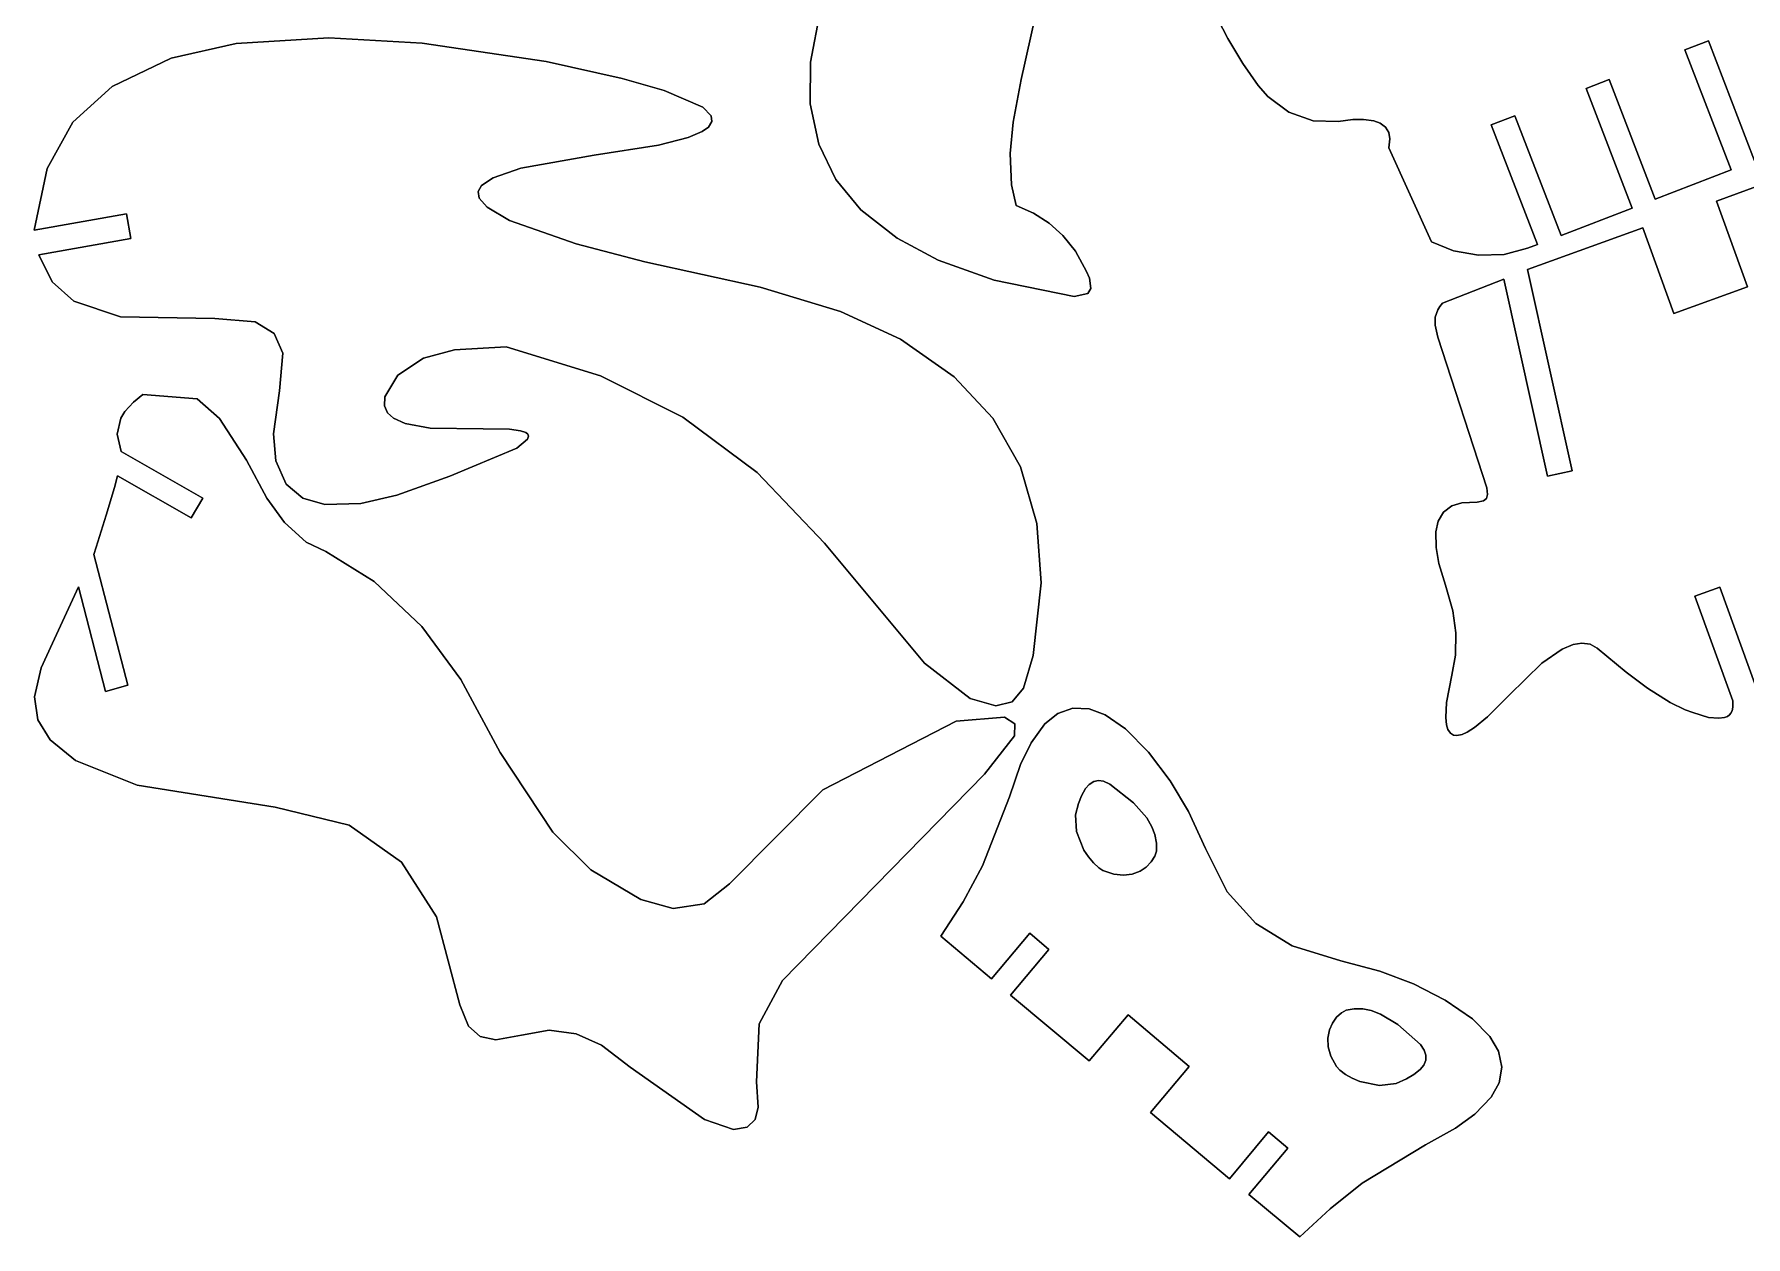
# Model space of a CAD drawing. Extents: x -1 to 600, y 1 to 926.
# Drawn here: x -1.3 to 203, y 304.1 to 447.6 of the extents above; entities that cross this region are included whole.
import ezdxf

# ---------------------------------------------------------------- set-up
doc = ezdxf.new("R2010")
doc.units = 0
doc.layers.add('EXPLORER_DEFAULT', color=253, linetype='CONTINUOUS')

# ---------------------------------------------------------------- blocks, each defined once
blk = doc.blocks.new('A_MODEL_SPACE')
at = {"layer": 'EXPLORER_DEFAULT'}
for p, q in [((116.917892, 444.167023), (121.579231, 465.357269)), ((121.579231, 465.357269), (116.917892, 444.167023)), ((92.472366, 450.375183), (91.310669, 444.309601)), ((91.310669, 444.309601), (92.472366, 450.375183)), ((139.285492, 450.674042), (141.136688, 447.129395)), ((141.136688, 447.129395), (139.285492, 450.674042)), ((22.757154, 446.550812), (14.99977, 444.788879)), ((14.99977, 444.788879), (22.757154, 446.550812)), ((33.830517, 447.212402), (22.757154, 446.550812)), ((22.757154, 446.550812), (33.830517, 447.212402)), ((44.969486, 446.562317), (33.830517, 447.212402)), ((33.830517, 447.212402), (44.969486, 446.562317)), ((59.767281, 444.401764), (44.969486, 446.562317)), ((44.969486, 446.562317), (59.767281, 444.401764)), ((141.136688, 447.129395), (142.925095, 444.144653)), ((142.925095, 444.144653), (141.136688, 447.129395)), ((195.695663, 445.776917), (198.488724, 446.852478)), ((198.488724, 446.852478), (195.695663, 445.776917)), ((201.212601, 431.447754), (195.695663, 445.776917)), ((195.695663, 445.776917), (201.212601, 431.447754)), ((198.488724, 446.852478), (204.005478, 432.523804)), ((204.005478, 432.523804), (198.488724, 446.852478)), ((14.99977, 444.788879), (7.964705, 441.402435)), ((7.964705, 441.402435), (14.99977, 444.788879)), ((68.8536, 442.355469), (59.767281, 444.401764)), ((59.767281, 444.401764), (68.8536, 442.355469)), ((91.310669, 444.309601), (91.270508, 439.336914)), ((91.270508, 439.336914), (91.310669, 444.309601)), ((116.452103, 442.237305), (116.917892, 444.167023)), ((116.917892, 444.167023), (116.452103, 442.237305)), ((142.925095, 444.144653), (144.747391, 441.535126)), ((144.747391, 441.535126), (142.925095, 444.144653)), ((7.964705, 441.402435), (3.27504, 437.131104)), ((3.27504, 437.131104), (7.964705, 441.402435)), ((73.831757, 440.919037), (68.8536, 442.355469)), ((68.8536, 442.355469), (73.831757, 440.919037)), ((115.506248, 437.132599), (116.452103, 442.237305)), ((116.452103, 442.237305), (115.506248, 437.132599)), ((144.747391, 441.535126), (145.898239, 440.217957)), ((145.898239, 440.217957), (144.747391, 441.535126)), ((183.88652, 441.181244), (186.640396, 442.241699)), ((186.640396, 442.241699), (183.88652, 441.181244)), ((186.640396, 442.241699), (192.141617, 427.953369)), ((192.141617, 427.953369), (186.640396, 442.241699)), ((78.452835, 438.933655), (73.831757, 440.919037)), ((73.831757, 440.919037), (78.452835, 438.933655)), ((91.270508, 439.336914), (92.295891, 434.513336)), ((92.295891, 434.513336), (91.270508, 439.336914)), ((145.898239, 440.217957), (148.424286, 438.345306)), ((148.424286, 438.345306), (145.898239, 440.217957)), ((189.387924, 426.892426), (183.88652, 441.181244)), ((183.88652, 441.181244), (189.387924, 426.892426)), ((79.47644, 437.890198), (78.452835, 438.933655)), ((78.452835, 438.933655), (79.47644, 437.890198)), ((79.141357, 436.545959), (79.551224, 437.239838)), ((79.551224, 437.239838), (79.141357, 436.545959)), ((79.551224, 437.239838), (79.47644, 437.890198)), ((79.47644, 437.890198), (79.551224, 437.239838)), ((148.424286, 438.345306), (151.322403, 437.29187)), ((151.322403, 437.29187), (148.424286, 438.345306)), ((151.322403, 437.29187), (154.3116, 437.2229)), ((154.3116, 437.2229), (151.322403, 437.29187)), ((154.3116, 437.2229), (156.067978, 437.445862)), ((156.067978, 437.445862), (154.3116, 437.2229)), ((156.067978, 437.445862), (157.317078, 437.473969)), ((157.317078, 437.473969), (156.067978, 437.445862)), ((157.317078, 437.473969), (158.542099, 437.316589)), ((158.542099, 437.316589), (157.317078, 437.473969)), ((158.542099, 437.316589), (159.327942, 437.030304)), ((159.327942, 437.030304), (158.542099, 437.316589)), ((172.577026, 436.820801), (175.387817, 437.903198)), ((175.387817, 437.903198), (172.577026, 436.820801)), ((175.387817, 437.903198), (180.903702, 423.624084)), ((180.903702, 423.624084), (175.387817, 437.903198)), ((3.27504, 437.131104), (0.197372, 431.602386)), ((0.197372, 431.602386), (3.27504, 437.131104)), ((73.152931, 434.387329), (76.701332, 435.315216)), ((76.701332, 435.315216), (73.152931, 434.387329)), ((76.701332, 435.315216), (78.379745, 436.016388)), ((78.379745, 436.016388), (76.701332, 435.315216)), ((78.379745, 436.016388), (79.141357, 436.545959)), ((79.141357, 436.545959), (78.379745, 436.016388)), ((115.158936, 433.392914), (115.506248, 437.132599)), ((115.506248, 437.132599), (115.158936, 433.392914)), ((159.327942, 437.030304), (159.966629, 436.532745)), ((159.966629, 436.532745), (159.327942, 437.030304)), ((159.966629, 436.532745), (160.344193, 435.891907)), ((160.344193, 435.891907), (159.966629, 436.532745)), ((160.344193, 435.891907), (160.476074, 435.141266)), ((160.476074, 435.141266), (160.344193, 435.891907)), ((178.107101, 422.5466), (172.577026, 436.820801)), ((172.577026, 436.820801), (178.107101, 422.5466)), ((56.749306, 431.662476), (65.506424, 433.194122)), ((65.506424, 433.194122), (56.749306, 431.662476)), ((65.506424, 433.194122), (73.152931, 434.387329)), ((73.152931, 434.387329), (65.506424, 433.194122)), ((92.295891, 434.513336), (94.330193, 430.304596)), ((94.330193, 430.304596), (92.295891, 434.513336)), ((115.290237, 429.66864), (115.158936, 433.392914)), ((115.158936, 433.392914), (115.290237, 429.66864)), ((160.476074, 435.141266), (160.365829, 434.058746)), ((160.365829, 434.058746), (160.476074, 435.141266)), ((160.365829, 434.058746), (165.448318, 422.850677)), ((165.448318, 422.850677), (160.365829, 434.058746)), ((0.197372, 431.602386), (-1.343674, 424.239166)), ((-1.343674, 424.239166), (0.197372, 431.602386)), ((53.431282, 430.506348), (56.749306, 431.662476)), ((56.749306, 431.662476), (53.431282, 430.506348)), ((192.141617, 427.953369), (201.212601, 431.447754)), ((201.212601, 431.447754), (192.141617, 427.953369)), ((213.188934, 432.772156), (199.440948, 427.721313)), ((199.440948, 427.721313), (213.188934, 432.772156)), ((51.649849, 428.850281), (52.049492, 429.560486)), ((52.049492, 429.560486), (51.649849, 428.850281)), ((52.049492, 429.560486), (53.431282, 430.506348)), ((53.431282, 430.506348), (52.049492, 429.560486)), ((94.330193, 430.304596), (97.317421, 426.684509)), ((97.317421, 426.684509), (94.330193, 430.304596)), ((115.848869, 427.175323), (115.290237, 429.66864)), ((115.290237, 429.66864), (115.848869, 427.175323)), ((51.771076, 428.079956), (51.649849, 428.850281)), ((51.649849, 428.850281), (51.771076, 428.079956)), ((52.705845, 426.986115), (51.771076, 428.079956)), ((51.771076, 428.079956), (52.705845, 426.986115)), ((55.386105, 425.414429), (52.705845, 426.986115)), ((52.705845, 426.986115), (55.386105, 425.414429)), ((117.928772, 426.291412), (115.848869, 427.175323)), ((115.848869, 427.175323), (117.928772, 426.291412)), ((199.440948, 427.721313), (203.165833, 417.481262)), ((203.165833, 417.481262), (199.440948, 427.721313)), ((-1.343674, 424.239166), (9.665639, 426.207306)), ((9.665639, 426.207306), (-1.343674, 424.239166)), ((9.665639, 426.207306), (10.192062, 423.240875)), ((10.192062, 423.240875), (9.665639, 426.207306)), ((63.330109, 422.633484), (55.386105, 425.414429)), ((55.386105, 425.414429), (63.330109, 422.633484)), ((97.317421, 426.684509), (101.651405, 423.278229)), ((101.651405, 423.278229), (97.317421, 426.684509)), ((119.795349, 425.100647), (117.928772, 426.291412)), ((117.928772, 426.291412), (119.795349, 425.100647)), ((121.443001, 423.618042), (119.795349, 425.100647)), ((119.795349, 425.100647), (121.443001, 423.618042)), ((180.903702, 423.624084), (189.387924, 426.892426)), ((189.387924, 426.892426), (180.903702, 423.624084)), ((10.192062, 423.240875), (-0.806633, 421.284515)), ((-0.806633, 421.284515), (10.192062, 423.240875)), ((101.651405, 423.278229), (106.561005, 420.670959)), ((106.561005, 420.670959), (101.651405, 423.278229)), ((122.964058, 421.74704), (121.443001, 423.618042)), ((121.443001, 423.618042), (122.964058, 421.74704)), ((190.664307, 424.526886), (176.891739, 419.561066)), ((176.891739, 419.561066), (190.664307, 424.526886)), ((194.380371, 414.311951), (190.664307, 424.526886)), ((190.664307, 424.526886), (194.380371, 414.311951)), ((-0.806633, 421.284515), (0.810385, 418.068268)), ((0.810385, 418.068268), (-0.806633, 421.284515)), ((71.533562, 420.467133), (63.330109, 422.633484)), ((63.330109, 422.633484), (71.533562, 420.467133)), ((124.274895, 419.319641), (122.964058, 421.74704)), ((122.964058, 421.74704), (124.274895, 419.319641)), ((165.448318, 422.850677), (168.068558, 421.764191)), ((168.068558, 421.764191), (165.448318, 422.850677)), ((168.068558, 421.764191), (171.065796, 421.241455)), ((171.065796, 421.241455), (168.068558, 421.764191)), ((171.065796, 421.241455), (174.108124, 421.359253)), ((174.108124, 421.359253), (171.065796, 421.241455)), ((174.108124, 421.359253), (176.918076, 422.088623)), ((176.918076, 422.088623), (174.108124, 421.359253)), ((176.918076, 422.088623), (178.107101, 422.5466)), ((178.107101, 422.5466), (176.918076, 422.088623)), ((85.304077, 417.448395), (71.533562, 420.467133)), ((71.533562, 420.467133), (85.304077, 417.448395)), ((106.561005, 420.670959), (113.234154, 418.257843)), ((113.234154, 418.257843), (106.561005, 420.670959)), ((124.620644, 418.529449), (124.274895, 419.319641)), ((124.274895, 419.319641), (124.620644, 418.529449)), ((176.891739, 419.561066), (182.218307, 395.49762)), ((182.218307, 395.49762), (176.891739, 419.561066)), ((0.810385, 418.068268), (3.39157, 415.781067)), ((3.39157, 415.781067), (0.810385, 418.068268)), ((94.884239, 414.544281), (85.304077, 417.448395)), ((85.304077, 417.448395), (94.884239, 414.544281)), ((113.234154, 418.257843), (122.784523, 416.334564)), ((122.784523, 416.334564), (113.234154, 418.257843)), ((124.405266, 416.701477), (124.765594, 417.286285)), ((124.765594, 417.286285), (124.405266, 416.701477)), ((124.765594, 417.286285), (124.620644, 418.529449)), ((124.620644, 418.529449), (124.765594, 417.286285)), ((174.090759, 418.388489), (166.755402, 415.540192)), ((166.755402, 415.540192), (174.090759, 418.388489)), ((179.301636, 394.856873), (174.090759, 418.388489)), ((174.090759, 418.388489), (179.301636, 394.856873)), ((203.165833, 417.481262), (194.380371, 414.311951)), ((194.380371, 414.311951), (203.165833, 417.481262)), ((3.39157, 415.781067), (8.968224, 413.890625)), ((8.968224, 413.890625), (3.39157, 415.781067)), ((122.784523, 416.334564), (124.405266, 416.701477)), ((124.405266, 416.701477), (122.784523, 416.334564)), ((166.206116, 414.74939), (165.886169, 413.863525)), ((165.886169, 413.863525), (166.206116, 414.74939)), ((166.454391, 415.134949), (166.206116, 414.74939)), ((166.206116, 414.74939), (166.454391, 415.134949)), ((166.605408, 415.345734), (166.454391, 415.134949)), ((166.454391, 415.134949), (166.605408, 415.345734)), ((166.755402, 415.540192), (166.605408, 415.345734)), ((166.605408, 415.345734), (166.755402, 415.540192)), ((8.968224, 413.890625), (20.227324, 413.705841)), ((20.227324, 413.705841), (8.968224, 413.890625)), ((20.227324, 413.705841), (25.028521, 413.280884)), ((25.028521, 413.280884), (20.227324, 413.705841)), ((25.028521, 413.280884), (27.28071, 411.916931)), ((27.28071, 411.916931), (25.028521, 413.280884)), ((102.052048, 411.217102), (94.884239, 414.544281)), ((94.884239, 414.544281), (102.052048, 411.217102)), ((165.886169, 413.863525), (165.875137, 412.88736)), ((165.875137, 412.88736), (165.886169, 413.863525)), ((165.875137, 412.88736), (166.20256, 411.460632)), ((166.20256, 411.460632), (165.875137, 412.88736)), ((27.28071, 411.916931), (28.321667, 409.547546)), ((28.321667, 409.547546), (27.28071, 411.916931)), ((108.478867, 406.726074), (102.052048, 411.217102)), ((102.052048, 411.217102), (108.478867, 406.726074)), ((166.20256, 411.460632), (172.027237, 393.467712)), ((172.027237, 393.467712), (166.20256, 411.460632)), ((28.321667, 409.547546), (27.951965, 405.075836)), ((27.951965, 405.075836), (28.321667, 409.547546)), ((42.072189, 406.937347), (45.109802, 408.970184)), ((45.109802, 408.970184), (42.072189, 406.937347)), ((45.109802, 408.970184), (48.827068, 409.968811)), ((48.827068, 409.968811), (45.109802, 408.970184)), ((48.827068, 409.968811), (55.001522, 410.304199)), ((55.001522, 410.304199), (48.827068, 409.968811)), ((55.001522, 410.304199), (66.233475, 406.868408)), ((66.233475, 406.868408), (55.001522, 410.304199)), ((40.498447, 404.328369), (42.072189, 406.937347)), ((42.072189, 406.937347), (40.498447, 404.328369)), ((66.233475, 406.868408), (76.094841, 401.913696)), ((76.094841, 401.913696), (66.233475, 406.868408)), ((113.064911, 401.81134), (108.478867, 406.726074)), ((108.478867, 406.726074), (113.064911, 401.81134)), ((10.491514, 403.715668), (11.636015, 404.62262)), ((11.636015, 404.62262), (10.491514, 403.715668)), ((11.636015, 404.62262), (18.105268, 404.104034)), ((18.105268, 404.104034), (11.636015, 404.62262)), ((27.951965, 405.075836), (27.23382, 399.923096)), ((27.23382, 399.923096), (27.951965, 405.075836)), ((8.984631, 401.807922), (9.472087, 402.578522)), ((9.472087, 402.578522), (8.984631, 401.807922)), ((9.472087, 402.578522), (10.491514, 403.715668)), ((10.491514, 403.715668), (9.472087, 402.578522)), ((18.105268, 404.104034), (20.754221, 401.741486)), ((20.754221, 401.741486), (18.105268, 404.104034)), ((40.470158, 403.274048), (40.498447, 404.328369)), ((40.498447, 404.328369), (40.470158, 403.274048)), ((40.841038, 402.434998), (40.470158, 403.274048)), ((40.470158, 403.274048), (40.841038, 402.434998)), ((8.553648, 399.898529), (8.984631, 401.807922)), ((8.984631, 401.807922), (8.553648, 399.898529)), ((20.754221, 401.741486), (23.996258, 396.797699)), ((23.996258, 396.797699), (20.754221, 401.741486)), ((41.551521, 401.796265), (40.841038, 402.434998)), ((40.841038, 402.434998), (41.551521, 401.796265)), ((42.915321, 401.171448), (41.551521, 401.796265)), ((41.551521, 401.796265), (42.915321, 401.171448)), ((45.904938, 400.5961), (42.915321, 401.171448)), ((42.915321, 401.171448), (45.904938, 400.5961)), ((52.258968, 400.533783), (45.904938, 400.5961)), ((45.904938, 400.5961), (52.258968, 400.533783)), ((55.377644, 400.493317), (52.258968, 400.533783)), ((52.258968, 400.533783), (55.377644, 400.493317)), ((56.705376, 400.302917), (55.377644, 400.493317)), ((55.377644, 400.493317), (56.705376, 400.302917)), ((76.094841, 401.913696), (84.946152, 395.324524)), ((84.946152, 395.324524), (76.094841, 401.913696)), ((116.377861, 395.990875), (113.064911, 401.81134)), ((113.064911, 401.81134), (116.377861, 395.990875)), ((9.04627, 397.834137), (8.553648, 399.898529)), ((8.553648, 399.898529), (9.04627, 397.834137)), ((27.23382, 399.923096), (27.484165, 396.713257)), ((27.484165, 396.713257), (27.23382, 399.923096)), ((56.25246, 398.2229), (57.519325, 399.285431)), ((57.519325, 399.285431), (56.25246, 398.2229)), ((57.323711, 400.084961), (56.705376, 400.302917)), ((56.705376, 400.302917), (57.323711, 400.084961)), ((57.56641, 399.892487), (57.323711, 400.084961)), ((57.323711, 400.084961), (57.56641, 399.892487)), ((57.519325, 399.285431), (57.645809, 399.634583)), ((57.645809, 399.634583), (57.519325, 399.285431)), ((57.645809, 399.634583), (57.56641, 399.892487)), ((57.56641, 399.892487), (57.645809, 399.634583)), ((18.800083, 392.249603), (9.04627, 397.834137)), ((9.04627, 397.834137), (18.800083, 392.249603)), ((23.996258, 396.797699), (26.413799, 392.229309)), ((26.413799, 392.229309), (23.996258, 396.797699)), ((27.484165, 396.713257), (28.721394, 393.925018)), ((28.721394, 393.925018), (27.484165, 396.713257)), ((48.249844, 394.890686), (56.25246, 398.2229)), ((56.25246, 398.2229), (48.249844, 394.890686)), ((8.231821, 393.533905), (8.580332, 394.917206)), ((8.580332, 394.917206), (8.231821, 393.533905)), ((8.580332, 394.917206), (17.385391, 389.880463)), ((17.385391, 389.880463), (8.580332, 394.917206)), ((41.9291, 392.602661), (48.249844, 394.890686)), ((48.249844, 394.890686), (41.9291, 392.602661)), ((84.946152, 395.324524), (92.989738, 386.877441)), ((92.989738, 386.877441), (84.946152, 395.324524)), ((118.342667, 389.231079), (116.377861, 395.990875)), ((116.377861, 395.990875), (118.342667, 389.231079)), ((182.218307, 395.49762), (179.301636, 394.856873)), ((179.301636, 394.856873), (182.218307, 395.49762)), ((7.23597, 390.231781), (8.231821, 393.533905)), ((8.231821, 393.533905), (7.23597, 390.231781)), ((17.385391, 389.880463), (18.800083, 392.249603)), ((18.800083, 392.249603), (17.385391, 389.880463)), ((28.721394, 393.925018), (30.71121, 392.22821)), ((30.71121, 392.22821), (28.721394, 393.925018)), ((37.633102, 391.620697), (41.9291, 392.602661)), ((41.9291, 392.602661), (37.633102, 391.620697)), ((172.136337, 392.66571), (171.99501, 392.2229)), ((171.99501, 392.2229), (172.136337, 392.66571)), ((172.027237, 393.467712), (172.136337, 392.66571)), ((172.136337, 392.66571), (172.027237, 393.467712)), ((6.033677, 386.381012), (7.23597, 390.231781)), ((7.23597, 390.231781), (6.033677, 386.381012)), ((26.413799, 392.229309), (28.520933, 389.33252)), ((28.520933, 389.33252), (26.413799, 392.229309)), ((30.71121, 392.22821), (33.332439, 391.484924)), ((33.332439, 391.484924), (30.71121, 392.22821)), ((33.332439, 391.484924), (37.633102, 391.620697)), ((37.633102, 391.620697), (33.332439, 391.484924)), ((166.892456, 390.579407), (166.234833, 389.50528)), ((166.234833, 389.50528), (166.892456, 390.579407)), ((167.872467, 391.316925), (166.892456, 390.579407)), ((166.892456, 390.579407), (167.872467, 391.316925)), ((169.075821, 391.693787), (167.872467, 391.316925)), ((167.872467, 391.316925), (169.075821, 391.693787)), ((170.893188, 391.781219), (169.075821, 391.693787)), ((169.075821, 391.693787), (170.893188, 391.781219)), ((171.638428, 391.93454), (170.893188, 391.781219)), ((170.893188, 391.781219), (171.638428, 391.93454)), ((171.99501, 392.2229), (171.638428, 391.93454)), ((171.638428, 391.93454), (171.99501, 392.2229)), ((28.520933, 389.33252), (31.124195, 386.976654)), ((31.124195, 386.976654), (28.520933, 389.33252)), ((118.836998, 382.154785), (118.342667, 389.231079)), ((118.342667, 389.231079), (118.836998, 382.154785)), ((166.234833, 389.50528), (165.948944, 388.239075)), ((165.948944, 388.239075), (166.234833, 389.50528)), ((165.948944, 388.239075), (165.980301, 386.346252)), ((165.980301, 386.346252), (165.948944, 388.239075)), ((5.778152, 385.500153), (6.033677, 386.381012)), ((6.033677, 386.381012), (5.778152, 385.500153)), ((31.124195, 386.976654), (33.446587, 385.866547)), ((33.446587, 385.866547), (31.124195, 386.976654)), ((92.989738, 386.877441), (104.907173, 372.545471)), ((104.907173, 372.545471), (92.989738, 386.877441)), ((165.980301, 386.346252), (166.322769, 384.458344)), ((166.322769, 384.458344), (165.980301, 386.346252)), ((9.832878, 369.913513), (5.778152, 385.500153)), ((5.778152, 385.500153), (9.832878, 369.913513)), ((33.446587, 385.866547), (39.242096, 382.302063)), ((39.242096, 382.302063), (33.446587, 385.866547)), ((166.322769, 384.458344), (167.108841, 381.839844)), ((167.108841, 381.839844), (166.322769, 384.458344)), ((39.242096, 382.302063), (44.915165, 376.922394)), ((44.915165, 376.922394), (39.242096, 382.302063)), ((117.885315, 373.476349), (118.836998, 382.154785)), ((118.836998, 382.154785), (117.885315, 373.476349)), ((0.828491, 374.923065), (3.946448, 381.662567)), ((3.946448, 381.662567), (0.828491, 374.923065)), ((3.946448, 381.662567), (7.169547, 369.179596)), ((7.169547, 369.179596), (3.946448, 381.662567)), ((167.108841, 381.839844), (167.980591, 378.79718)), ((167.980591, 378.79718), (167.108841, 381.839844)), ((196.877457, 380.555115), (199.839127, 381.63324)), ((199.839127, 381.63324), (196.877457, 380.555115)), ((201.40889, 368.061188), (196.877457, 380.555115)), ((196.877457, 380.555115), (201.40889, 368.061188)), ((199.839127, 381.63324), (204.211349, 369.629059)), ((204.211349, 369.629059), (199.839127, 381.63324)), ((167.980591, 378.79718), (168.362244, 376.160095)), ((168.362244, 376.160095), (167.980591, 378.79718)), ((44.915165, 376.922394), (49.595478, 370.587952)), ((49.595478, 370.587952), (44.915165, 376.922394)), ((168.362244, 376.160095), (168.324036, 373.50708)), ((168.324036, 373.50708), (168.362244, 376.160095)), ((-0.502148, 372.003479), (0.828491, 374.923065)), ((0.828491, 374.923065), (-0.502148, 372.003479)), ((178.594238, 372.547638), (181.017914, 374.213257)), ((181.017914, 374.213257), (178.594238, 372.547638)), ((181.017914, 374.213257), (182.369797, 374.775513)), ((182.369797, 374.775513), (181.017914, 374.213257)), ((182.369797, 374.775513), (183.385406, 374.943268)), ((183.385406, 374.943268), (182.369797, 374.775513)), ((183.385406, 374.943268), (184.37793, 374.797302)), ((184.37793, 374.797302), (183.385406, 374.943268)), ((184.37793, 374.797302), (185.226395, 374.332397)), ((185.226395, 374.332397), (184.37793, 374.797302)), ((185.226395, 374.332397), (188.66185, 371.487579)), ((188.66185, 371.487579), (185.226395, 374.332397)), ((-1.316063, 368.537079), (-0.502148, 372.003479)), ((-0.502148, 372.003479), (-1.316063, 368.537079)), ((104.907173, 372.545471), (110.382957, 368.334167)), ((110.382957, 368.334167), (104.907173, 372.545471)), ((116.724091, 369.557159), (117.885315, 373.476349)), ((117.885315, 373.476349), (116.724091, 369.557159)), ((168.324036, 373.50708), (167.862427, 371.13028)), ((167.862427, 371.13028), (168.324036, 373.50708)), ((174.703491, 368.73053), (178.594238, 372.547638)), ((178.594238, 372.547638), (174.703491, 368.73053)), ((7.169547, 369.179596), (9.832878, 369.913513)), ((9.832878, 369.913513), (7.169547, 369.179596)), ((49.595478, 370.587952), (54.280411, 361.892609)), ((54.280411, 361.892609), (49.595478, 370.587952)), ((167.862427, 371.13028), (167.247543, 367.831238)), ((167.247543, 367.831238), (167.862427, 371.13028)), ((188.66185, 371.487579), (191.229858, 369.569672)), ((191.229858, 369.569672), (188.66185, 371.487579)), ((-0.916112, 365.782715), (-1.316063, 368.537079)), ((-1.316063, 368.537079), (-0.916112, 365.782715)), ((110.382957, 368.334167), (113.453514, 367.43161)), ((113.453514, 367.43161), (110.382957, 368.334167)), ((113.453514, 367.43161), (115.370499, 367.94458)), ((115.370499, 367.94458), (113.453514, 367.43161)), ((115.370499, 367.94458), (116.724091, 369.557159)), ((116.724091, 369.557159), (115.370499, 367.94458)), ((167.247543, 367.831238), (167.14566, 366.05426)), ((167.14566, 366.05426), (167.247543, 367.831238)), ((172.141388, 366.147064), (174.703491, 368.73053)), ((174.703491, 368.73053), (172.141388, 366.147064)), ((191.229858, 369.569672), (193.921875, 367.846863)), ((193.921875, 367.846863), (191.229858, 369.569672)), ((193.921875, 367.846863), (195.728821, 366.956085)), ((195.728821, 366.956085), (193.921875, 367.846863)), ((201.394089, 367.288727), (201.40889, 368.061188)), ((201.40889, 368.061188), (201.394089, 367.288727)), ((0.558746, 363.390076), (-0.916112, 365.782715)), ((-0.916112, 365.782715), (0.558746, 363.390076)), ((108.68364, 365.623199), (114.471619, 366.078827)), ((114.471619, 366.078827), (108.68364, 365.623199)), ((114.471619, 366.078827), (115.699974, 365.307617)), ((115.699974, 365.307617), (114.471619, 366.078827)), ((120.822197, 366.524323), (119.305634, 365.293121)), ((119.305634, 365.293121), (120.822197, 366.524323)), ((122.61525, 367.156708), (120.822197, 366.524323)), ((120.822197, 366.524323), (122.61525, 367.156708)), ((124.580376, 367.085632), (122.61525, 367.156708)), ((122.61525, 367.156708), (124.580376, 367.085632)), ((126.476692, 366.370148), (124.580376, 367.085632)), ((124.580376, 367.085632), (126.476692, 366.370148)), ((128.921478, 364.708374), (126.476692, 366.370148)), ((126.476692, 366.370148), (128.921478, 364.708374)), ((167.14566, 366.05426), (167.233688, 365.172546)), ((167.233688, 365.172546), (167.14566, 366.05426)), ((170.566193, 364.854401), (172.141388, 366.147064)), ((172.141388, 366.147064), (170.566193, 364.854401)), ((195.728821, 366.956085), (196.614655, 366.664948)), ((196.614655, 366.664948), (195.728821, 366.956085)), ((196.614655, 366.664948), (198.485641, 366.069641)), ((198.485641, 366.069641), (196.614655, 366.664948)), ((198.485641, 366.069641), (199.718979, 365.96936)), ((199.718979, 365.96936), (198.485641, 366.069641)), ((199.718979, 365.96936), (200.431183, 366.065002)), ((200.431183, 366.065002), (199.718979, 365.96936)), ((200.431183, 366.065002), (200.766571, 366.195648)), ((200.766571, 366.195648), (200.431183, 366.065002)), ((200.766571, 366.195648), (201.004944, 366.358917)), ((201.004944, 366.358917), (200.766571, 366.195648)), ((201.004944, 366.358917), (201.189774, 366.577759)), ((201.189774, 366.577759), (201.004944, 366.358917)), ((201.189774, 366.577759), (201.312668, 366.85025)), ((201.312668, 366.85025), (201.189774, 366.577759)), ((201.312668, 366.85025), (201.394089, 367.288727)), ((201.394089, 367.288727), (201.312668, 366.85025)), ((92.772217, 357.436127), (108.68364, 365.623199)), ((108.68364, 365.623199), (92.772217, 357.436127)), ((115.665596, 363.860931), (112.087967, 359.308807)), ((112.087967, 359.308807), (115.665596, 363.860931)), ((115.699974, 365.307617), (115.665596, 363.860931)), ((115.665596, 363.860931), (115.699974, 365.307617)), ((119.305634, 365.293121), (117.646935, 363.024506)), ((117.646935, 363.024506), (119.305634, 365.293121)), ((131.679489, 361.904785), (128.921478, 364.708374)), ((128.921478, 364.708374), (131.679489, 361.904785)), ((167.233688, 365.172546), (167.394028, 364.635284)), ((167.394028, 364.635284), (167.233688, 365.172546)), ((167.394028, 364.635284), (167.691483, 364.189606)), ((167.691483, 364.189606), (167.394028, 364.635284)), ((167.691483, 364.189606), (168.046921, 363.962311)), ((168.046921, 363.962311), (167.691483, 364.189606)), ((168.046921, 363.962311), (168.47435, 363.904602)), ((168.47435, 363.904602), (168.046921, 363.962311)), ((168.47435, 363.904602), (169.104294, 364.035339)), ((169.104294, 364.035339), (168.47435, 363.904602)), ((169.104294, 364.035339), (169.707779, 364.308838)), ((169.707779, 364.308838), (169.104294, 364.035339)), ((169.707779, 364.308838), (170.566193, 364.854401)), ((170.566193, 364.854401), (169.707779, 364.308838)), ((3.59865, 360.936005), (0.558746, 363.390076)), ((0.558746, 363.390076), (3.59865, 360.936005)), ((54.280411, 361.892609), (60.55846, 352.385101)), ((60.55846, 352.385101), (54.280411, 361.892609)), ((117.646935, 363.024506), (116.394012, 360.459045)), ((116.394012, 360.459045), (117.646935, 363.024506)), ((134.265701, 358.504761), (131.679489, 361.904785)), ((131.679489, 361.904785), (134.265701, 358.504761)), ((10.959265, 357.964935), (3.59865, 360.936005)), ((3.59865, 360.936005), (10.959265, 357.964935)), ((116.394012, 360.459045), (115.054596, 356.586151)), ((115.054596, 356.586151), (116.394012, 360.459045)), ((27.414354, 355.364746), (10.959265, 357.964935)), ((10.959265, 357.964935), (27.414354, 355.364746)), ((112.087967, 359.308807), (87.984756, 334.63562)), ((87.984756, 334.63562), (112.087967, 359.308807)), ((123.648796, 356.708099), (124.120552, 357.564178)), ((124.120552, 357.564178), (123.648796, 356.708099)), ((124.120552, 357.564178), (124.562469, 358.072571)), ((124.562469, 358.072571), (124.120552, 357.564178)), ((124.562469, 358.072571), (125.116989, 358.420227)), ((125.116989, 358.420227), (124.562469, 358.072571)), ((125.116989, 358.420227), (125.695419, 358.538605)), ((125.695419, 358.538605), (125.116989, 358.420227)), ((125.695419, 358.538605), (126.290405, 358.44989)), ((126.290405, 358.44989), (125.695419, 358.538605)), ((126.290405, 358.44989), (127.047661, 358.10614)), ((127.047661, 358.10614), (126.290405, 358.44989)), ((127.047661, 358.10614), (129.864288, 355.874664)), ((129.864288, 355.874664), (127.047661, 358.10614)), ((136.446869, 354.822998), (134.265701, 358.504761)), ((134.265701, 358.504761), (136.446869, 354.822998)), ((81.64743, 346.184906), (92.772217, 357.436127)), ((92.772217, 357.436127), (81.64743, 346.184906)), ((115.054596, 356.586151), (111.853745, 348.340332)), ((111.853745, 348.340332), (115.054596, 356.586151)), ((122.954407, 354.445099), (123.303177, 355.782867)), ((123.303177, 355.782867), (122.954407, 354.445099)), ((123.303177, 355.782867), (123.648796, 356.708099)), ((123.648796, 356.708099), (123.303177, 355.782867)), ((129.864288, 355.874664), (131.444199, 354.062225)), ((131.444199, 354.062225), (129.864288, 355.874664)), ((36.267792, 353.185181), (27.414354, 355.364746)), ((27.414354, 355.364746), (36.267792, 353.185181)), ((123.064445, 352.43515), (122.954407, 354.445099)), ((122.954407, 354.445099), (123.064445, 352.43515)), ((131.444199, 354.062225), (132.058365, 353.021576)), ((132.058365, 353.021576), (131.444199, 354.062225)), ((138.476532, 350.420654), (136.446869, 354.822998)), ((136.446869, 354.822998), (138.476532, 350.420654)), ((42.497093, 348.778717), (36.267792, 353.185181)), ((36.267792, 353.185181), (42.497093, 348.778717)), ((60.55846, 352.385101), (65.08918, 347.854401)), ((65.08918, 347.854401), (60.55846, 352.385101)), ((123.943153, 350.228058), (123.064445, 352.43515)), ((123.064445, 352.43515), (123.943153, 350.228058)), ((132.058365, 353.021576), (132.431183, 352.06781)), ((132.431183, 352.06781), (132.058365, 353.021576)), ((132.431183, 352.06781), (132.621841, 351.066498)), ((132.621841, 351.066498), (132.431183, 352.06781)), ((124.485062, 349.407349), (123.943153, 350.228058)), ((123.943153, 350.228058), (124.485062, 349.407349)), ((125.085999, 348.692047), (124.485062, 349.407349)), ((124.485062, 349.407349), (125.085999, 348.692047)), ((132.405655, 349.489624), (131.984375, 348.821716)), ((131.984375, 348.821716), (132.405655, 349.489624)), ((132.610626, 350.091827), (132.405655, 349.489624)), ((132.405655, 349.489624), (132.610626, 350.091827)), ((132.621841, 351.066498), (132.610626, 350.091827)), ((132.610626, 350.091827), (132.621841, 351.066498)), ((141.051468, 345.239471), (138.476532, 350.420654)), ((138.476532, 350.420654), (141.051468, 345.239471)), ((46.682594, 342.24707), (42.497093, 348.778717)), ((42.497093, 348.778717), (46.682594, 342.24707)), ((65.08918, 347.854401), (71.044594, 344.307007)), ((71.044594, 344.307007), (65.08918, 347.854401)), ((111.853745, 348.340332), (109.526665, 344.040741)), ((109.526665, 344.040741), (111.853745, 348.340332)), ((125.712288, 348.109558), (125.085999, 348.692047)), ((125.085999, 348.692047), (125.712288, 348.109558)), ((126.204124, 347.777893), (125.712288, 348.109558)), ((125.712288, 348.109558), (126.204124, 347.777893)), ((127.51606, 347.334717), (126.204124, 347.777893)), ((126.204124, 347.777893), (127.51606, 347.334717)), ((128.690781, 347.2146), (127.51606, 347.334717)), ((127.51606, 347.334717), (128.690781, 347.2146)), ((129.712967, 347.352448), (128.690781, 347.2146)), ((128.690781, 347.2146), (129.712967, 347.352448)), ((130.647659, 347.712585), (129.712967, 347.352448)), ((129.712967, 347.352448), (130.647659, 347.712585)), ((131.381332, 348.203278), (130.647659, 347.712585)), ((130.647659, 347.712585), (131.381332, 348.203278)), ((131.984375, 348.821716), (131.381332, 348.203278)), ((131.381332, 348.203278), (131.984375, 348.821716)), ((78.635849, 343.818298), (81.64743, 346.184906)), ((81.64743, 346.184906), (78.635849, 343.818298)), ((71.044594, 344.307007), (74.930809, 343.232422)), ((74.930809, 343.232422), (71.044594, 344.307007)), ((74.930809, 343.232422), (78.635849, 343.818298)), ((78.635849, 343.818298), (74.930809, 343.232422)), ((109.526665, 344.040741), (106.881111, 339.953125)), ((106.881111, 339.953125), (109.526665, 344.040741)), ((144.457199, 341.456055), (141.051468, 345.239471)), ((141.051468, 345.239471), (144.457199, 341.456055)), ((49.470612, 331.745117), (46.682594, 342.24707)), ((46.682594, 342.24707), (49.470612, 331.745117)), ((148.800156, 338.777161), (144.457199, 341.456055)), ((144.457199, 341.456055), (148.800156, 338.777161)), ((106.881111, 339.953125), (112.902596, 334.863281)), ((112.902596, 334.863281), (106.881111, 339.953125)), ((112.902596, 334.863281), (117.490845, 340.305328)), ((117.490845, 340.305328), (112.902596, 334.863281)), ((117.490845, 340.305328), (119.775101, 338.371368)), ((119.775101, 338.371368), (117.490845, 340.305328)), ((119.775101, 338.371368), (115.179184, 332.901459)), ((115.179184, 332.901459), (119.775101, 338.371368)), ((154.602829, 337.021088), (148.800156, 338.777161)), ((148.800156, 338.777161), (154.602829, 337.021088)), ((159.289917, 335.78363), (154.602829, 337.021088)), ((154.602829, 337.021088), (159.289917, 335.78363)), ((163.293503, 334.272278), (159.289917, 335.78363)), ((159.289917, 335.78363), (163.293503, 334.272278)), ((87.984756, 334.63562), (85.200935, 329.481354)), ((85.200935, 329.481354), (87.984756, 334.63562)), ((167.089645, 332.313232), (163.293503, 334.272278)), ((163.293503, 334.272278), (167.089645, 332.313232)), ((50.497421, 329.213806), (49.470612, 331.745117)), ((49.470612, 331.745117), (50.497421, 329.213806)), ((115.179184, 332.901459), (124.566078, 325.054901)), ((124.566078, 325.054901), (115.179184, 332.901459)), ((154.698944, 330.788422), (155.256607, 331.094482)), ((155.256607, 331.094482), (154.698944, 330.788422)), ((155.256607, 331.094482), (156.214661, 331.274139)), ((156.214661, 331.274139), (155.256607, 331.094482)), ((156.214661, 331.274139), (157.233871, 331.259583)), ((157.233871, 331.259583), (156.214661, 331.274139)), ((157.233871, 331.259583), (158.237717, 331.057373)), ((158.237717, 331.057373), (157.233871, 331.259583)), ((158.237717, 331.057373), (159.368927, 330.632507)), ((159.368927, 330.632507), (158.237717, 331.057373)), ((170.32811, 330.081818), (167.089645, 332.313232)), ((167.089645, 332.313232), (170.32811, 330.081818)), ((51.893379, 327.970581), (50.497421, 329.213806)), ((50.497421, 329.213806), (51.893379, 327.970581)), ((85.200935, 329.481354), (84.884148, 322.54953)), ((84.884148, 322.54953), (85.200935, 329.481354)), ((124.566078, 325.054901), (129.218262, 330.563293)), ((129.218262, 330.563293), (124.566078, 325.054901)), ((129.218262, 330.563293), (136.504807, 324.392151)), ((136.504807, 324.392151), (129.218262, 330.563293)), ((153.252838, 328.749512), (153.609207, 329.557007)), ((153.609207, 329.557007), (153.252838, 328.749512)), ((153.609207, 329.557007), (154.114014, 330.257965)), ((154.114014, 330.257965), (153.609207, 329.557007)), ((154.114014, 330.257965), (154.698944, 330.788422)), ((154.698944, 330.788422), (154.114014, 330.257965)), ((159.368927, 330.632507), (161.427353, 329.389954)), ((161.427353, 329.389954), (159.368927, 330.632507)), ((161.427353, 329.389954), (164.112473, 327.001831)), ((164.112473, 327.001831), (161.427353, 329.389954)), ((172.387741, 327.961365), (170.32811, 330.081818)), ((170.32811, 330.081818), (172.387741, 327.961365)), ((53.763672, 327.572144), (51.893379, 327.970581)), ((51.893379, 327.970581), (53.763672, 327.572144)), ((56.830055, 328.14447), (53.763672, 327.572144)), ((53.763672, 327.572144), (56.830055, 328.14447)), ((60.10667, 328.705688), (56.830055, 328.14447)), ((56.830055, 328.14447), (60.10667, 328.705688)), ((63.339828, 328.266235), (60.10667, 328.705688)), ((60.10667, 328.705688), (63.339828, 328.266235)), ((66.359512, 326.916351), (63.339828, 328.266235)), ((63.339828, 328.266235), (66.359512, 326.916351)), ((69.795891, 324.291168), (66.359512, 326.916351)), ((66.359512, 326.916351), (69.795891, 324.291168)), ((153.05983, 327.766602), (153.252838, 328.749512)), ((153.252838, 328.749512), (153.05983, 327.766602)), ((153.100876, 326.735992), (153.05983, 327.766602)), ((153.05983, 327.766602), (153.100876, 326.735992)), ((164.112473, 327.001831), (164.582031, 326.31546)), ((164.582031, 326.31546), (164.112473, 327.001831)), ((173.420486, 326.217407), (172.387741, 327.961365)), ((172.387741, 327.961365), (173.420486, 326.217407)), ((153.422424, 325.599762), (153.100876, 326.735992)), ((153.100876, 326.735992), (153.422424, 325.599762)), ((154.085876, 324.384277), (153.422424, 325.599762)), ((153.422424, 325.599762), (154.085876, 324.384277)), ((164.755798, 325.154602), (164.509338, 324.548309)), ((164.509338, 324.548309), (164.755798, 325.154602)), ((164.582031, 326.31546), (164.772339, 325.744781)), ((164.772339, 325.744781), (164.582031, 326.31546)), ((164.772339, 325.744781), (164.755798, 325.154602)), ((164.755798, 325.154602), (164.772339, 325.744781)), ((173.830444, 324.294189), (173.420486, 326.217407)), ((173.420486, 326.217407), (173.830444, 324.294189)), ((78.680069, 318.048279), (69.795891, 324.291168)), ((69.795891, 324.291168), (78.680069, 318.048279)), ((136.504807, 324.392151), (131.891296, 318.901672)), ((131.891296, 318.901672), (136.504807, 324.392151)), ((154.497604, 323.957245), (154.085876, 324.384277)), ((154.085876, 324.384277), (154.497604, 323.957245)), ((155.179672, 323.441162), (154.497604, 323.957245)), ((154.497604, 323.957245), (155.179672, 323.441162)), ((155.988144, 322.973022), (155.179672, 323.441162)), ((155.179672, 323.441162), (155.988144, 322.973022)), ((156.890213, 322.581268), (155.988144, 322.973022)), ((155.988144, 322.973022), (156.890213, 322.581268)), ((162.471985, 322.911896), (161.214737, 322.336945)), ((161.214737, 322.336945), (162.471985, 322.911896)), ((163.323471, 323.412354), (162.471985, 322.911896)), ((162.471985, 322.911896), (163.323471, 323.412354)), ((164.085052, 324.025085), (163.323471, 323.412354)), ((163.323471, 323.412354), (164.085052, 324.025085)), ((164.509338, 324.548309), (164.085052, 324.025085)), ((164.085052, 324.025085), (164.509338, 324.548309)), ((173.517792, 322.418793), (173.830444, 324.294189)), ((173.830444, 324.294189), (173.517792, 322.418793)), ((84.884148, 322.54953), (85.076843, 319.53833)), ((85.076843, 319.53833), (84.884148, 322.54953)), ((159.216049, 322.097626), (156.890213, 322.581268)), ((156.890213, 322.581268), (159.216049, 322.097626)), ((161.214737, 322.336945), (159.216049, 322.097626)), ((159.216049, 322.097626), (161.214737, 322.336945)), ((172.567505, 320.712097), (173.517792, 322.418793)), ((173.517792, 322.418793), (172.567505, 320.712097)), ((85.076843, 319.53833), (84.711296, 318.072815)), ((84.711296, 318.072815), (85.076843, 319.53833)), ((131.891296, 318.901672), (141.315918, 310.990723)), ((141.315918, 310.990723), (131.891296, 318.901672)), ((170.620041, 318.685944), (172.567505, 320.712097)), ((172.567505, 320.712097), (170.620041, 318.685944)), ((82.138977, 316.87085), (78.680069, 318.048279)), ((78.680069, 318.048279), (82.138977, 316.87085)), ((83.760384, 317.134338), (82.138977, 316.87085)), ((82.138977, 316.87085), (83.760384, 317.134338)), ((84.711296, 318.072815), (83.760384, 317.134338)), ((83.760384, 317.134338), (84.711296, 318.072815)), ((164.727219, 315.01889), (168.310028, 317.008118)), ((168.310028, 317.008118), (164.727219, 315.01889)), ((168.310028, 317.008118), (170.620041, 318.685944)), ((170.620041, 318.685944), (168.310028, 317.008118)), ((141.315918, 310.990723), (146.001328, 316.585846)), ((146.001328, 316.585846), (141.315918, 310.990723)), ((148.300125, 314.639648), (143.641815, 309.104706)), ((143.641815, 309.104706), (148.300125, 314.639648)), ((146.001328, 316.585846), (148.300125, 314.639648)), ((148.300125, 314.639648), (146.001328, 316.585846)), ((157.15947, 310.439819), (164.727219, 315.01889)), ((164.727219, 315.01889), (157.15947, 310.439819)), ((143.641815, 309.104706), (149.726776, 304.052948)), ((149.726776, 304.052948), (143.641815, 309.104706)), ((153.328644, 307.402527), (157.15947, 310.439819)), ((157.15947, 310.439819), (153.328644, 307.402527)), ((149.726776, 304.052948), (153.328644, 307.402527)), ((153.328644, 307.402527), (149.726776, 304.052948))]:
    blk.add_line(p, q, dxfattribs=at)

msp = doc.modelspace()

# ---------------------------------------------------------------- block references
at = {"layer": 'EXPLORER_DEFAULT'}
msp.add_blockref('A_MODEL_SPACE', (0, 0), dxfattribs=at)

doc.saveas('drawing.dxf')
